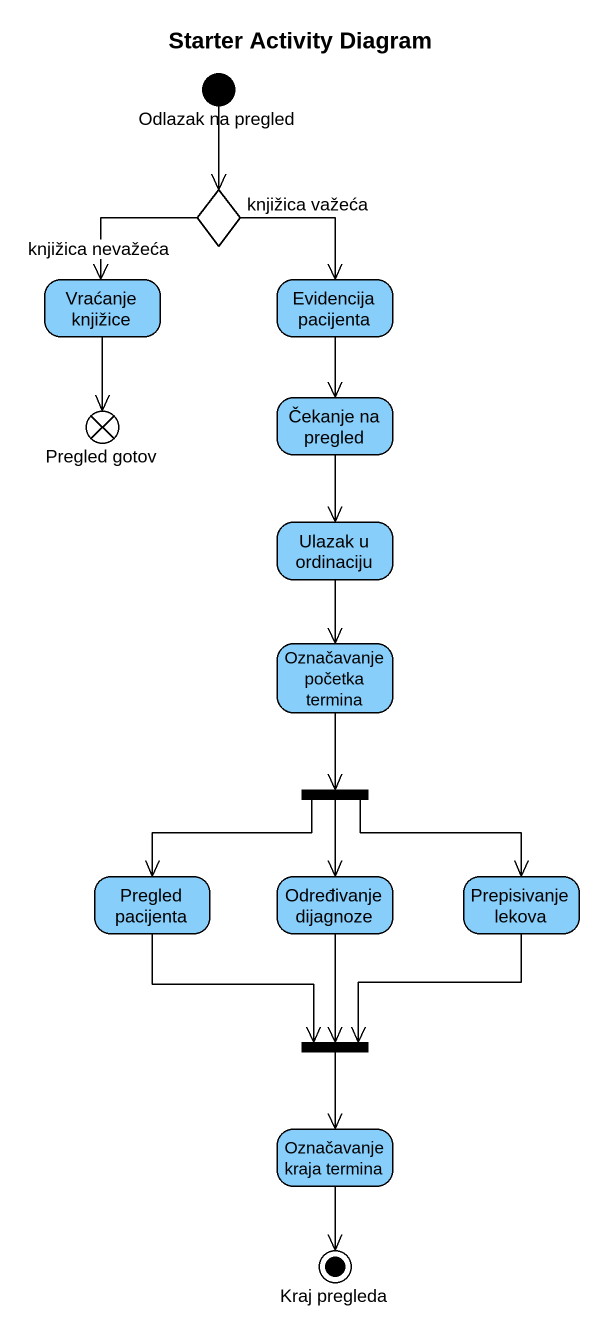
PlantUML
@startuml
title Starter Activity Diagram
hide empty description
state "Odlazak na pregled" as Odlazak_na_pregled <<start>> #87CEFA
state choice1 <<choice>> #87CEFA
state "Vraćanje knjižice" as Vraćanje_knjižice #87CEFA
state "Evidencija pacijenta" as Evidencija_pacijenta #87CEFA
state "Pregled gotov" as Pregled_gotov <<end>> #87CEFA
state "Čekanje na pregled" as Čekanje_na_pregled #87CEFA
state "Ulazak u ordinaciju" as Ulazak_u_ordinaciju #87CEFA
state "Označavanje početka termina" as Označavanje_početka_termina #87CEFA
state fork1 <<fork>> #87CEFA
state "Pregled pacijenta" as Pregled_pacijenta #87CEFA
state "Određivanje dijagnoze" as Određivanje_dijagnoze #87CEFA
state "Prepisivanje lekova" as Prepisivanje_lekova #87CEFA
state fork2 <<join>> #87CEFA
state "Označavanje kraja termina" as Označavanje_kraja_termina #87CEFA
state "Kraj pregleda" as Kraj_pregleda <<end>> #87CEFA
Odlazak_na_pregled --> choice1
choice1 --> Vraćanje_knjižice : knjižica nevažeća
choice1 --> Evidencija_pacijenta : knjižica važeća
Vraćanje_knjižice --> Pregled_gotov
Evidencija_pacijenta --> Čekanje_na_pregled
Čekanje_na_pregled --> Ulazak_u_ordinaciju
Ulazak_u_ordinaciju --> Označavanje_početka_termina
Označavanje_početka_termina --> fork1
fork1 --> Pregled_pacijenta
fork1 --> Određivanje_dijagnoze
fork1 -right-> Prepisivanje_lekova
Pregled_pacijenta --> fork2
Određivanje_dijagnoze --> fork2
Prepisivanje_lekova --> fork2
fork2 --> Označavanje_kraja_termina
Označavanje_kraja_termina --> Kraj_pregleda
@enduml
